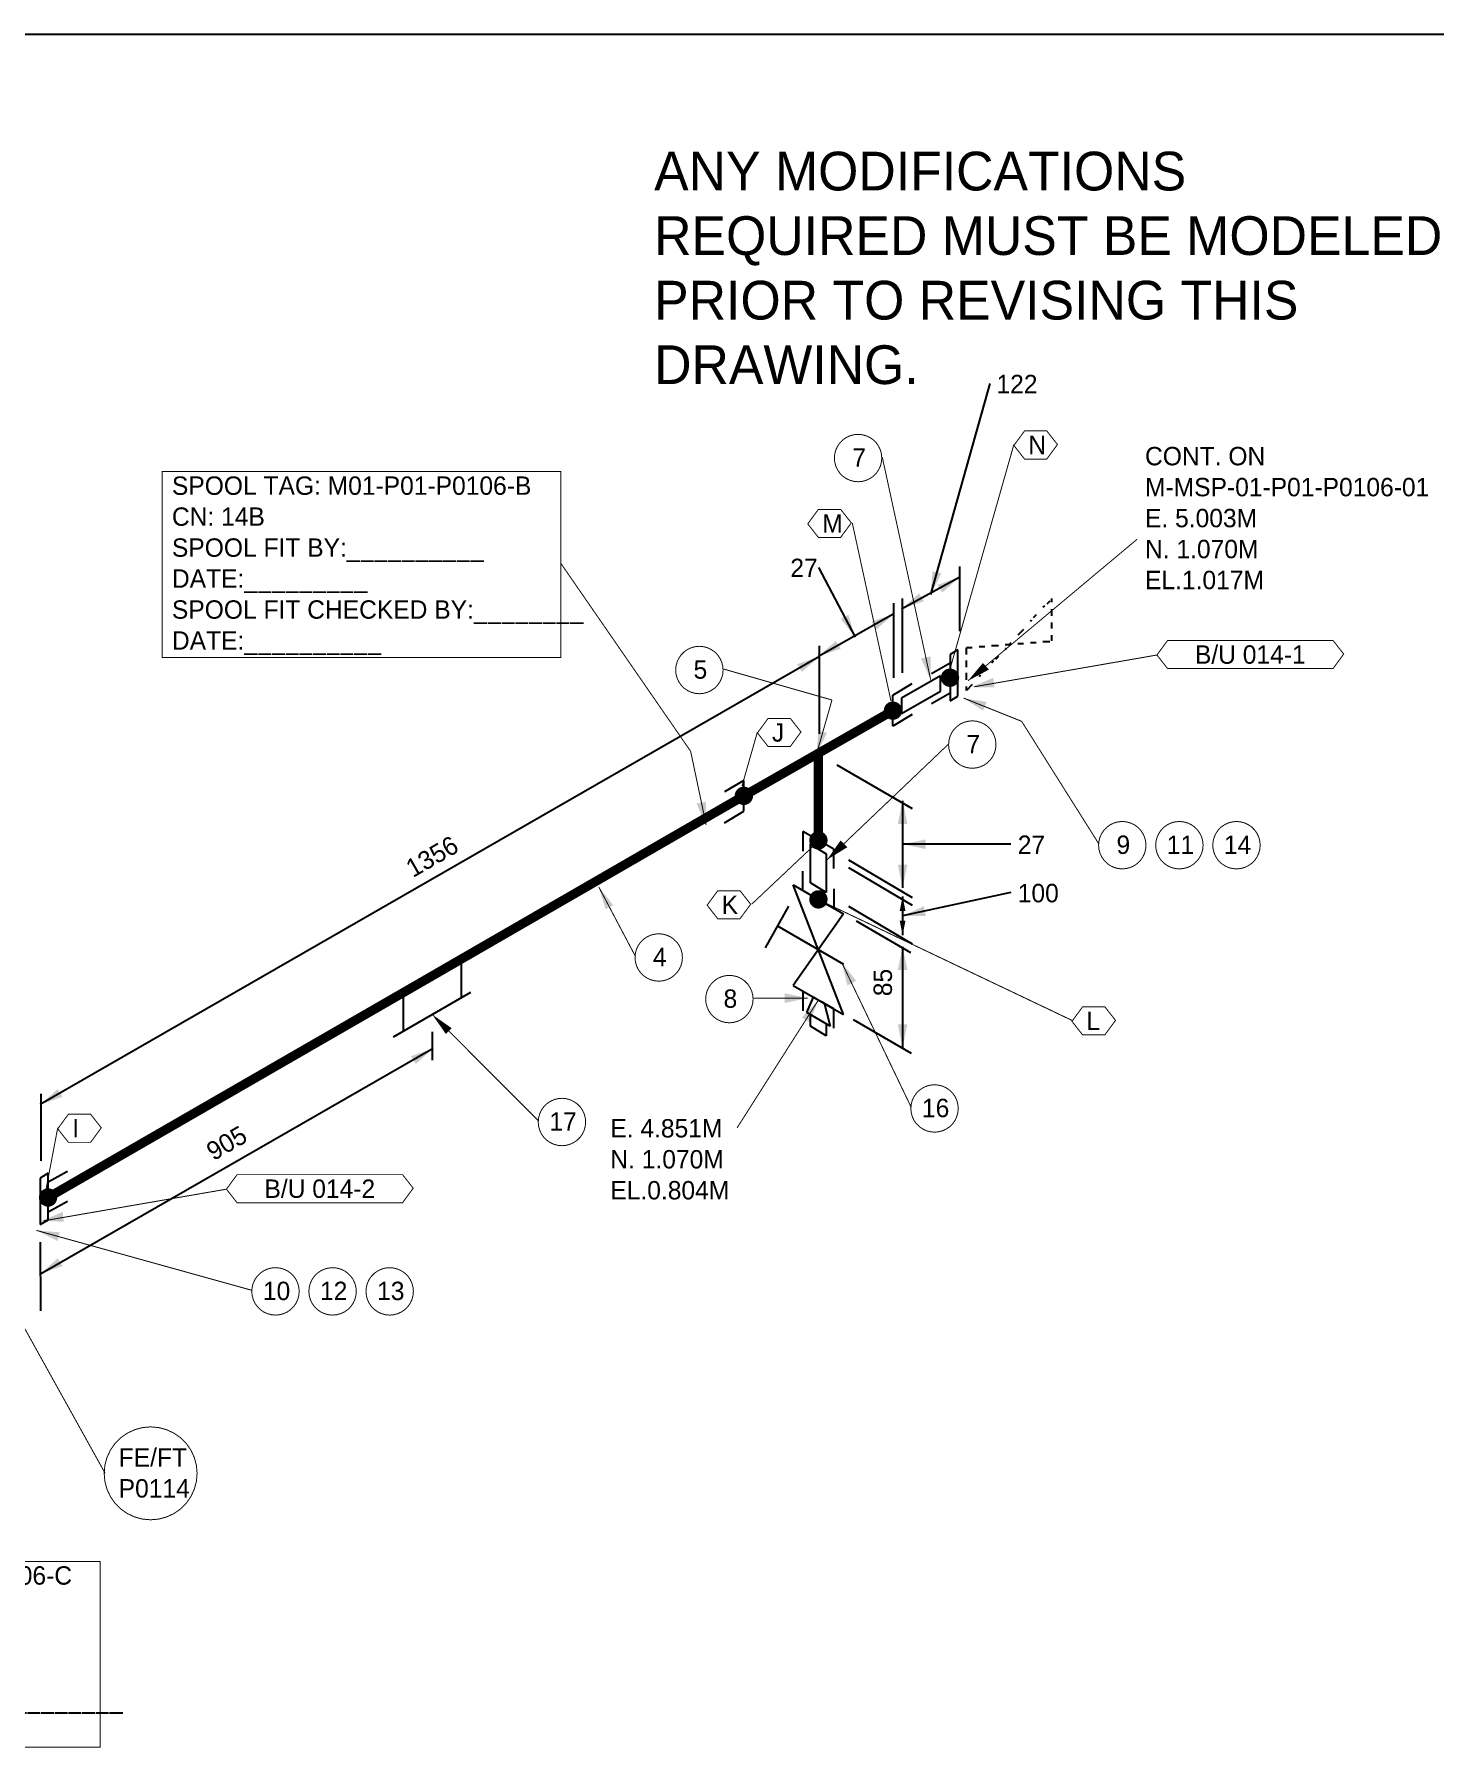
# Model space of a CAD drawing. Extents: x -4 to 431, y -3 to 272.
# Drawn here: x 120.4 to 265.1, y 91.2 to 268.2 of the extents above; entities that cross this region are included whole.
import ezdxf
from ezdxf.enums import TextEntityAlignment as Align

# ---------------------------------------------------------------- set-up
doc = ezdxf.new("R2010")
doc.units = 0
doc.header["$LTSCALE"] = 10
doc.layers.get('0').update_dxf_attribs({"lineweight": 0})
doc.layers.get('DEFPOINTS').update_dxf_attribs({"color": 9})
for name, color, linetype in [('BOM', 7, 'Continuous'), ('DIMENSION', 40, 'Continuous'), ('INTERNAL', 3, 'Continuous'), ('PIPE', 7, 'Continuous'), ('TEXT2', 3, 'Continuous'), ('Title Block', 255, 'Continuous'), ('TITLE BLOCK-TEXT', 12, 'Continuous'), ('WELDS', 7, 'Continuous')]:
    doc.layers.add(name, color=color, linetype=linetype)
doc.styles.add('framdcn', font='', dxfattribs={"height": 2.5})
doc.styles.add('HmNote', font='hm.shx')
doc.styles.add('Scovan Standard', font='', dxfattribs={"height": 2.5})
doc.styles.get("Standard").update_dxf_attribs({"font": ''})
doc.styles.get('framdcn').set_extended_font_data('Franklin Gothic Medium Cond')
doc.styles.get('Scovan Standard').set_extended_font_data('Franklin Gothic Medium Cond')
doc.styles.get('Standard').set_extended_font_data('Franklin Gothic Medium Cond')

# ---------------------------------------------------------------- blocks, each defined once
blk = doc.blocks.new('block13')
at = {"layer": 'TEXT2'}
blk.add_hatch(color=256, dxfattribs=at).paths.add_polyline_path([(0, 0), (1.6, -1.9), (0.7, -2.3)])
at = {"layer": 'TEXT2', "linetype": 'ByBlock', "const_width": 0.1, "flags": 128}
blk.add_lwpolyline([(12, -21.6), (0, 0)], dxfattribs=at)
blk = doc.blocks.new('block14')
at = {"layer": 'TEXT2', "style": 'framdcn'}
for s, p in [('FE/FT', (0, 0)), ('P0114', (0, -3.2))]:
    blk.add_text(s, height=1.9, dxfattribs=at).set_placement(p)
blk = doc.blocks.new('block15')
at = {"layer": 'TEXT2'}
blk.add_hatch(color=256, dxfattribs=at).paths.add_polyline_path([(0, 0), (2.4, -0.2), (2.2, -1.1)])
at = {"layer": 'TEXT2', "linetype": 'ByBlock', "const_width": 0.1, "flags": 128}
blk.add_lwpolyline([(22.3, -6.2), (0, 0)], dxfattribs=at)
blk = doc.blocks.new('block16')
at = {"layer": 'TEXT2'}
blk.add_hatch(color=256, dxfattribs=at).paths.add_polyline_path([(0, 0), (2, -1.4), (1.4, -2)])
at = {"layer": 'TEXT2', "linetype": 'ByBlock', "const_width": 0.1, "flags": 128}
blk.add_lwpolyline([(11, -11), (0, 0)], dxfattribs=at)
blk = doc.blocks.new('block17')
at = {"layer": 'TEXT2'}
blk.add_hatch(color=256, dxfattribs=at).paths.add_polyline_path([(0, 0), (1.5, -1.9), (0.7, -2.3)])
at = {"layer": 'TEXT2', "linetype": 'ByBlock', "const_width": 0.1, "flags": 128}
blk.add_lwpolyline([(3.8, -7.2), (0, 0)], dxfattribs=at)
blk = doc.blocks.new('block18')
at = {"layer": 'TEXT2'}
blk.add_hatch(color=256, dxfattribs=at).paths.add_polyline_path([(0, 0), (-1, 2.2), (0, 2.4)])
at = {"layer": 'TEXT2', "linetype": 'ByBlock', "const_width": 0.1, "flags": 128}
blk.add_lwpolyline([(-1.6, 7.6), (0, 0)], dxfattribs=at)
blk = doc.blocks.new('block20')
at = {"layer": 'TEXT2'}
blk.add_hatch(color=256, dxfattribs=at).paths.add_polyline_path([(0, 0), (0.2, 2.4), (1.1, 2.2)])
at = {"layer": 'TEXT2', "linetype": 'ByBlock', "const_width": 0.1, "flags": 128}
blk.add_lwpolyline([(1.6, 5.6), (0, 0)], dxfattribs=at)
blk = doc.blocks.new('block21')
at = {"layer": 'TEXT2'}
blk.add_hatch(color=256, dxfattribs=at).paths.add_polyline_path([(0, 0), (1.4, 2), (2.1, 1.3)])
at = {"layer": 'TEXT2', "linetype": 'ByBlock', "const_width": 0.1, "flags": 128}
blk.add_lwpolyline([(12.6, 12), (0, 0)], dxfattribs=at)
blk = doc.blocks.new('block22')
at = {"layer": 'TEXT2'}
blk.add_hatch(color=256, dxfattribs=at).paths.add_polyline_path([(0, 0), (1.5, -1.9), (0.6, -2.4)])
at = {"layer": 'TEXT2', "linetype": 'ByBlock', "const_width": 0.1, "flags": 128}
blk.add_lwpolyline([(7.2, -15), (0, 0)], dxfattribs=at)
blk = doc.blocks.new('block23')
at = {"layer": 'TEXT2'}
blk.add_hatch(color=256, dxfattribs=at).paths.add_polyline_path([(0, 0), (-0.9, -2.3), (-1.7, -1.8)])
at = {"layer": 'TEXT2', "linetype": 'ByBlock', "const_width": 0.1, "flags": 128}
blk.add_lwpolyline([(-8.4, -13.2), (0, 0)], dxfattribs=at)
blk = doc.blocks.new('block24')
at = {"layer": 'TEXT2', "style": 'framdcn'}
for s, p in [('E. 4.851M', (0, 0)), ('N. 1.070M', (0, -3.2)), ('EL.0.804M', (0, -6.4))]:
    blk.add_text(s, height=1.9, dxfattribs=at).set_placement(p)
blk = doc.blocks.new('block25')
at = {"layer": 'TEXT2'}
blk.add_hatch(color=256, dxfattribs=at).paths.add_polyline_path([(0, 0), (-2.4, -0.5), (-2.4, 0.5)])
at = {"layer": 'TEXT2', "linetype": 'ByBlock', "const_width": 0.1, "flags": 128}
blk.add_lwpolyline([(-5.6, 0), (0, 0)], dxfattribs=at)
blk = doc.blocks.new('block26')
at = {"layer": 'TEXT2'}
blk.add_hatch(color=256, dxfattribs=at).paths.add_polyline_path([(0, 0), (-1, 2.2), (0, 2.4)])
at = {"layer": 'TEXT2', "linetype": 'ByBlock', "const_width": 0.1, "flags": 128}
blk.add_lwpolyline([(-5, 23), (0, 0)], dxfattribs=at)
blk = doc.blocks.new('block27')
at = {"layer": 'TEXT2'}
blk.add_hatch(color=256, dxfattribs=at).paths.add_polyline_path([(0, 0), (2.4, -0.4), (2, -1.3)])
at = {"layer": 'TEXT2', "linetype": 'ByBlock', "const_width": 0.1, "flags": 128}
blk.add_lwpolyline([(6, -2.4), (0, 0)], dxfattribs=at)
blk = doc.blocks.new('block29')
at = {"layer": 'TEXT2', "style": 'framdcn'}
for s, p in [('E. 5.003M', (0, 0)), ('N. 1.070M', (0, -3.2)), ('EL.1.017M', (0, -6.4))]:
    blk.add_text(s, height=1.9, dxfattribs=at).set_placement(p)
blk = doc.blocks.new('block40')
at = {"layer": 'PIPE', "linetype": 'ByBlock', "flags": 128}
for points in [[(0.8, 2.9), (0, 2.4)], [(0, 2.4), (0, 0)], [(2.8, 3.1), (0.8, 2)], [(0.8, -1.9), (0.8, 2.9)], [(0, 0), (0, -2.4)], [(2.8, 0), (0.8, -1.1)], [(0, -2.4), (0.8, -1.9)]]:
    blk.add_lwpolyline(points, dxfattribs=at)
at = {"flags": 1}
for tag in ['Tag', 'UCI', 'Pipe Ref', 'Description', 'Key']:
    blk.add_attdef(tag, (0, 0), '', height=1, dxfattribs=at)
blk = doc.blocks.new('block41')
at = {"layer": 'PIPE', "linetype": 'ByBlock', "const_width": 0.95, "flags": 128}
for points in [[(71.9, 41.5), (39.7, 22.9)], [(39.7, 22.9), (0, 0)]]:
    blk.add_lwpolyline(points, dxfattribs=at)
at = {"flags": 1}
for tag in ['Tag', 'UCI', 'Pipe Ref', 'Description', 'Key']:
    blk.add_attdef(tag, (0, 0), '', height=1, dxfattribs=at)
blk = doc.blocks.new('block42')
at = {"layer": 'PIPE', "linetype": 'ByBlock', "flags": 128}
for points in [[(-1, 3.5), (-1, -0.5)], [(-8, -4.6), (0, 0)], [(-7, 0), (-7, -4)]]:
    blk.add_lwpolyline(points, dxfattribs=at)
at = {"flags": 1}
for tag in ['Tag', 'UCI', 'Pipe Ref', 'Description', 'Key']:
    blk.add_attdef(tag, (0, 0), '', height=1, dxfattribs=at)
blk = doc.blocks.new('block43')
at = {"layer": 'PIPE', "linetype": 'ByBlock', "flags": 128}
for points in [[(17.4, 10), (19.4, 11.2)], [(17.4, 6.8), (17.4, 10)], [(19.4, 8), (17.4, 6.8)], [(2, 1.2), (0, 0)], [(2, -2), (2, 1.2)], [(0, -3.2), (2, -2)], [(8.1, -4.1), (8.1, -6.1)], [(11.3, -5.9), (8.1, -4.1)], [(11.3, -7.9), (11.3, -5.9)]]:
    blk.add_lwpolyline(points, dxfattribs=at)
at = {"layer": 'PIPE', "linetype": 'ByBlock', "const_width": 0.95, "flags": 128}
for points in [[(17.4, 8.4), (9.7, 4)], [(9.7, 4), (2, -0.4)], [(9.7, -5), (9.7, 4)]]:
    blk.add_lwpolyline(points, dxfattribs=at)
at = {"flags": 1}
for tag in ['Tag', 'UCI', 'Pipe Ref', 'Description', 'Key']:
    blk.add_attdef(tag, (0, 0), '', height=1, dxfattribs=at)
blk = doc.blocks.new('block44')
at = {"layer": 'PIPE', "linetype": 'ByBlock', "flags": 128}
for points in [[(-0.8, 0.5), (0, 0)], [(-0.8, -3.5), (-0.8, 0.5)], [(0, 0), (0.8, -0.5)], [(0.8, -0.5), (0.8, -4.5)], [(0.8, -4.5), (-0.8, -3.5)]]:
    blk.add_lwpolyline(points, dxfattribs=at)
at = {"flags": 1}
for tag in ['Tag', 'UCI', 'Pipe Ref', 'Description', 'Key']:
    blk.add_attdef(tag, (0, 0), '', height=1, dxfattribs=at)
blk = doc.blocks.new('block45')
at = {"layer": 'PIPE', "linetype": 'ByBlock', "flags": 128}
for points in [[(0, -2), (0, 0)], [(-1, -1.4), (1.6, -2.9)], [(4.2, -14.8), (-1, -1.4)], [(3.2, -3.8), (0, -2)], [(1.6, -2.9), (4.2, -4.4)], [(3.2, -1.8), (3.2, -3.8)], [(-1.5, -3.6), (-3.9, -7.9)], [(4.2, -4.4), (-1, -11.8)], [(-2.7, -5.6), (4.2, -9.6)], [(-1, -11.8), (4.2, -14.8)], [(0, -12.4), (0, -14.4)], [(3.2, -14.2), (0, -12.4)], [(3.2, -16.2), (3.2, -14.2)]]:
    blk.add_lwpolyline(points, dxfattribs=at)
at = {"flags": 1}
for tag in ['Tag', 'UCI', 'Pipe Ref', 'Description', 'Key']:
    blk.add_attdef(tag, (0, 0), '', height=1, dxfattribs=at)
blk = doc.blocks.new('block46')
at = {"layer": 'PIPE', "linetype": 'ByBlock', "flags": 128}
for points in [[(-1.2, -1.3), (-0.5, 0.3)], [(-0.5, 0.3), (0, 0)], [(0, 0), (0.6, -0.3)], [(1.2, -2.7), (-1.2, -1.3)], [(-0.8, -2.7), (-0.8, -1.5)], [(0.6, -0.3), (1.2, -2.7)], [(0.8, -3.7), (-0.8, -2.7)], [(0.8, -2.5), (0.8, -3.7)]]:
    blk.add_lwpolyline(points, dxfattribs=at)
at = {"flags": 1}
for tag in ['Tag', 'UCI', 'Pipe Ref', 'Description', 'Key']:
    blk.add_attdef(tag, (0, 0), '', height=1, dxfattribs=at)
blk = doc.blocks.new('block47')
at = {"layer": 'PIPE', "linetype": 'ByBlock', "flags": 128}
for points in [[(4, 3.1), (0, 0.8)], [(4, 1.5), (4, 3.1)], [(0, -0.8), (4, 1.5)], [(0, 0.8), (0, 0)], [(0, 0), (0, -0.8)]]:
    blk.add_lwpolyline(points, dxfattribs=at)
at = {"flags": 1}
for tag in ['Tag', 'UCI', 'Pipe Ref', 'Description', 'Key']:
    blk.add_attdef(tag, (0, 0), '', height=1, dxfattribs=at)
blk = doc.blocks.new('block48')
at = {"layer": 'PIPE', "linetype": 'ByBlock', "flags": 128}
for points in [[(0.8, 2.9), (0, 2.4)], [(0, 2.4), (0, 0)], [(0.8, -1.9), (0.8, 2.9)], [(0, 1.5), (-1.9, 0.4)], [(0, 0), (0, -2.4)], [(0, -1.6), (-1.9, -2.7)], [(0, -2.4), (0.8, -1.9)]]:
    blk.add_lwpolyline(points, dxfattribs=at)
at = {"flags": 1}
for tag in ['Tag', 'UCI', 'Pipe Ref', 'Description', 'Key']:
    blk.add_attdef(tag, (0, 0), '', height=1, dxfattribs=at)
blk = doc.blocks.new('block57')
at = {"layer": 'WELDS'}
h = blk.add_hatch(color=256, dxfattribs=at)
edge = h.paths.add_edge_path(flags=0)
edge.add_arc((0, 0), 0.95, 0, 360)
at = {"flags": 1}
for tag in ['Tag', 'UCI', 'Pipe Ref', 'Description', 'Key']:
    blk.add_attdef(tag, (0, 0), '', height=1, dxfattribs=at)
blk = doc.blocks.new('block58')
at = {"layer": 'WELDS'}
h = blk.add_hatch(color=256, dxfattribs=at)
edge = h.paths.add_edge_path(flags=0)
edge.add_arc((0, 0), 0.95, 0, 360)
at = {"flags": 1}
for tag in ['Tag', 'UCI', 'Pipe Ref', 'Description', 'Key']:
    blk.add_attdef(tag, (0, 0), '', height=1, dxfattribs=at)
blk = doc.blocks.new('block59')
at = {"layer": 'WELDS'}
h = blk.add_hatch(color=256, dxfattribs=at)
edge = h.paths.add_edge_path(flags=0)
edge.add_arc((0, 0), 0.95, 0, 360)
at = {"flags": 1}
for tag in ['Tag', 'UCI', 'Pipe Ref', 'Description', 'Key']:
    blk.add_attdef(tag, (0, 0), '', height=1, dxfattribs=at)
blk = doc.blocks.new('block60')
at = {"layer": 'WELDS'}
h = blk.add_hatch(color=256, dxfattribs=at)
edge = h.paths.add_edge_path(flags=0)
edge.add_arc((0, 0), 0.95, 0, 360)
at = {"flags": 1}
for tag in ['Tag', 'UCI', 'Pipe Ref', 'Description', 'Key']:
    blk.add_attdef(tag, (0, 0), '', height=1, dxfattribs=at)
blk = doc.blocks.new('block61')
at = {"layer": 'WELDS'}
h = blk.add_hatch(color=256, dxfattribs=at)
edge = h.paths.add_edge_path(flags=0)
edge.add_arc((0, 0), 0.95, 0, 360)
at = {"flags": 1}
for tag in ['Tag', 'UCI', 'Pipe Ref', 'Description', 'Key']:
    blk.add_attdef(tag, (0, 0), '', height=1, dxfattribs=at)
blk = doc.blocks.new('block62')
at = {"layer": 'WELDS'}
h = blk.add_hatch(color=256, dxfattribs=at)
edge = h.paths.add_edge_path(flags=0)
edge.add_arc((0, 0), 0.95, 0, 360)
at = {"flags": 1}
for tag in ['Tag', 'UCI', 'Pipe Ref', 'Description', 'Key']:
    blk.add_attdef(tag, (0, 0), '', height=1, dxfattribs=at)
blk = doc.blocks.new('tt-sv-iso-db')
at = {"layer": 'DEFPOINTS', "color": 1, "insert": (-196.72, -12.14), "char_height": 4, "width": 81.4864, "attachment_point": 2, "style": 'HmNote'}
blk.add_mtext('\\pxql;ANY MODIFICATIONS REQUIRED MUST BE MODELED PRIOR TO REVISING THIS DRAWING.', dxfattribs=at)
at = {"layer": 'TITLE BLOCK-TEXT', "color": 210, "style": 'Scovan Standard'}
for tag, p in [('CN', (-57.69, -221.76)), ('MOD_NO', (-41.21, -221.76)), ('INSULATION', (-49.45, -229.02)), ('PAINT', (-16.49, -229.02)), ('LN', (-32.97, -236.28)), ('CLIENTDWGNO', (-32.97, -243.54))]:
    blk.add_attdef(tag, text='', height=2, dxfattribs=at).set_placement(p, align=Align.MIDDLE_CENTER)
at = {"layer": 'TITLE BLOCK-TEXT', "color": 210, "lineweight": 30, "flags": 104}
blk.add_attdef('WPS', text='', height=2, dxfattribs=at).set_placement((-16.43, -221.76), align=Align.MIDDLE_CENTER)
blk = doc.blocks.new('PADX-TBD')
at = {"layer": 'Title Block', "color": 255}
blk.add_line((0, 536.37), (843.77, 536.37), dxfattribs=at)
at = {"layer": 'TITLE BLOCK-TEXT', "color": 12, "style": 'Scovan Standard', "flags": 8}
for tag, p in [('REF_5', (25, 38.42)), ('REV_5', (352.84, 38.42)), ('PROJECT5', (504.32, 38.42)), ('DATE5', (525.83, 38.42)), ('BY5', (542.96, 38.42)), ('CHK5', (555.71, 38.42)), ('PE5', (568.45, 38.42)), ('REF_4', (25, 31.19)), ('REV_4', (352.84, 31.19)), ('PROJECT4', (504.32, 31.19)), ('DATE4', (525.83, 31.19)), ('BY4', (542.96, 31.19)), ('CHK4', (555.71, 31.19)), ('PE4', (568.45, 31.19)), ('REF_3', (25, 23.97)), ('REV_3', (352.84, 23.97)), ('PROJECT3', (504.32, 23.97)), ('DATE3', (525.83, 23.97)), ('BY3', (542.96, 23.97)), ('CHK3', (555.71, 23.97)), ('PE3', (568.45, 23.97)), ('REF_2', (25, 16.74)), ('REV_2', (352.84, 16.74)), ('PROJECT2', (504.32, 16.74)), ('DATE2', (525.83, 16.74)), ('BY2', (542.96, 16.74)), ('CHK2', (555.71, 16.74)), ('PE2', (568.45, 16.74)), ('REF_1', (25, 9.51)), ('REV_1', (352.84, 9.51)), ('PROJECT1', (504.32, 9.51)), ('DATE1', (525.83, 9.51)), ('BY1', (542.96, 9.51)), ('CHK1', (555.71, 9.51)), ('PE1', (568.45, 9.51))]:
    blk.add_attdef(tag, text='', height=2.5, dxfattribs=at).set_placement(p, align=Align.MIDDLE_CENTER)
for tag, height, p in [('REF_5_DESC', 2.5, (52.27, 38.42)), ('REV_5_DESC', 2.5, (363.04, 38.42)), ('REF_4_DESC', 2.5, (52.27, 31.19)), ('REV_4_DESC', 2.5, (363.04, 31.19)), ('REF_3_DESC', 2.5, (52.27, 23.97)), ('REV_3_DESC', 2.5, (363.04, 23.97)), ('REF_2_DESC', 2.5, (52.27, 16.74)), ('REV_2_DESC', 2.5, (363.04, 16.74)), ('REF_1_DESC', 2.5, (52.27, 9.51)), ('REV_1_DESC', 2.5, (363.04, 9.51)), ('PATH', 2, (13, -2.9)), ('USER_PLOTTED', 2, (309, -2.9)), ('PLOT_DATE', 2, (348, -2.9))]:
    blk.add_attdef(tag, text='', height=height, dxfattribs=at).set_placement(p, align=Align.MIDDLE_LEFT)
at = {"layer": 'TITLE BLOCK-TEXT', "color": 12, "style": 'Scovan Standard'}
for tag, p in [('TITLE1', (747.45, 37.28)), ('LSD', (747.45, 31.28)), ('TITLE2', (747.45, 25.28)), ('TITLE3', (747.45, 19.28)), ('CLIENTDRAWINGNO', (686.57, 5.99)), ('RN', (838.5, 5.99))]:
    blk.add_attdef(tag, text='', height=4, dxfattribs=at).set_placement(p, align=Align.MIDDLE_CENTER)
at = {"layer": 'TITLE BLOCK-TEXT', "color": 210, "style": 'Scovan Standard', "flags": 8}
blk.add_attdef('DWGNO', text='', height=4, dxfattribs=at).set_placement((777.51, 5.99), align=Align.MIDDLE_CENTER)

msp = doc.modelspace()

# ---------------------------------------------------------------- hatches: boundary and pattern name
at = {"layer": 'DIMENSION'}
for points in [[(213, 210.3), (213.2, 212.7), (214.1, 212.5)], [(216, 212.1), (214.2, 210.5), (213.7, 211.3)], [(210, 208.8), (211.8, 210.4), (212.3, 209.6)], [(205.2, 205.9), (203.7, 207.8), (204.5, 208.2)], [(209.2, 208.3), (207.4, 206.7), (206.9, 207.5)], [(201.4, 203.9), (203.2, 205.5), (203.7, 204.7)], [(201.5, 203.9), (199.7, 202.3), (199.2, 203.1)], [(210.1, 189), (210.6, 186.6), (209.6, 186.6)], [(210.1, 184.5), (212.5, 185), (212.5, 184)], [(210.1, 180), (209.6, 182.4), (210.6, 182.4)], [(210.1, 179.1), (210.4, 177.6), (209.8, 177.6)], [(210.1, 177.1), (212.3, 178.1), (212.5, 177.1)], [(210.1, 175.1), (209.8, 176.6), (210.4, 176.6)], [(210.1, 173.9), (210.6, 171.5), (209.6, 171.5)], [(210.1, 163.5), (209.6, 165.9), (210.6, 165.9)], [(161.6, 163.4), (159.8, 161.8), (159.3, 162.6)], [(121, 157.6), (122.8, 159.2), (123.3, 158.4)], [(121.01, 140.12), (122.81, 141.72), (123.31, 140.92)]]:
    msp.add_hatch(color=256, dxfattribs=at).paths.add_polyline_path(points)
at = {"layer": 'INTERNAL'}
for points in [[(217.19, 200.73), (219.46, 201.69), (219.59, 200.7)], [(121.03, 145.55), (123.31, 146.51), (123.43, 145.51)]]:
    msp.add_hatch(color=256, dxfattribs=at).paths.add_polyline_path(points)
at = {"layer": 'TEXT2'}
msp.add_hatch(color=256, dxfattribs=at).paths.add_polyline_path([(216.85, 201.38), (218.4, 203.23), (219.02, 202.55)])

# ---------------------------------------------------------------- linework, layer by layer
at = {"layer": 'DIMENSION', "linetype": 'ByBlock', "flags": 128}
for points in [[(219.1, 232.1), (213, 210.3)], [(201.4, 213.1), (205.2, 205.9)], [(216, 206.5), (216, 213.2)], [(216, 212.1), (210, 208.8)], [(209.2, 201.7), (209.2, 209.4)], [(210.1, 202.2), (210.1, 209.9)], [(209.2, 208.3), (201.4, 203.9)], [(201.5, 203.9), (121, 157.6)], [(201.5, 195.9), (201.5, 205)], [(203.3, 192.7), (211.1, 188.2)], [(210.1, 189), (210.1, 180)], [(221.3, 184.5), (210.1, 184.5)], [(204.5, 182.9), (211.1, 179)], [(204.5, 182.1), (211.1, 178.2)], [(221.3, 179.5), (210.1, 177.1)], [(210.1, 179.1), (210.1, 175.1)], [(204.5, 178.1), (211.1, 174.2)], [(205.3, 176.6), (210.9, 173.3)], [(210.1, 173.9), (210.1, 163.5)], [(161.5, 165.1), (161.5, 162.2)], [(205, 166.4), (211, 162.9)], [(161.6, 163.4), (121.01, 140.09)], [(121.1, 151.8), (121.1, 158.7)], [(121, 143.4), (121.03, 136.29)]]:
    msp.add_lwpolyline(points, dxfattribs=at)
at = {"layer": 'INTERNAL', "linetype": 'ByBlock', "const_width": 0.1, "flags": 128}
for points in [[(237.48, 202.65), (236.38, 204.05), (237.48, 205.55), (254.58, 205.55), (255.68, 204.15), (254.58, 202.65)], [(141.33, 147.46), (140.23, 148.86), (141.33, 150.36), (158.43, 150.36), (159.53, 148.96), (158.43, 147.46)]]:
    msp.add_lwpolyline(points, close=True, dxfattribs=at)
for points in [[(236.38, 204.05), (217.51, 200.77)], [(140.23, 148.86), (121.35, 145.59)]]:
    msp.add_lwpolyline(points, dxfattribs=at)
at = {"layer": 'PIPE', "linetype": 'ByBlock', "flags": 128}
for points in [[(224.8, 209.1), (224.6, 209)], [(225.3, 209.6), (225, 209.3)], [(225.5, 209.9), (225.5, 209.5)], [(223.4, 207.7), (223.3, 207.5)], [(223.9, 208.2), (223.6, 207.9)], [(225.5, 208.8), (225.5, 208.1)], [(225.5, 207.4), (225.5, 206.8)], [(222.6, 206.7), (222, 206.1)], [(225.3, 205.4), (224.6, 205.4)], [(225.5, 206.1), (225.5, 205.5)], [(217.3, 204.8), (216.7, 204.8)], [(216.7, 204.1), (216.7, 204.8)], [(218.6, 204.9), (218, 204.9)], [(220, 205), (219.3, 205)], [(220, 203.9), (219.7, 203.6)], [(221.3, 205.1), (220.7, 205.1)], [(220.8, 204.8), (220.7, 204.6)], [(221.3, 205.3), (221, 205)], [(222.6, 205.2), (222, 205.2)], [(223.9, 205.3), (223.3, 205.3)], [(216.7, 202.8), (216.7, 203.5)], [(216.7, 201.5), (216.7, 202.2)], [(218.1, 202), (218, 201.8)], [(218.6, 202.5), (218.3, 202.2)], [(219.5, 203.4), (219.3, 203.2)], [(217.3, 201), (216.7, 200.4)], [(216.7, 200.4), (216.7, 200.8)]]:
    msp.add_lwpolyline(points, dxfattribs=at)
at = {"layer": 'TEXT2', "linetype": 'ByBlock', "const_width": 0.1, "flags": 128}
for points in [[(207.91, 223.97), (207.8, 223.56), (207.62, 223.18), (207.38, 222.83), (207.07, 222.52), (206.72, 222.28), (206.34, 222.1), (205.93, 221.99), (205.5, 221.95), (205.07, 221.99), (204.66, 222.1), (204.28, 222.28), (203.93, 222.52), (203.62, 222.83), (203.38, 223.18), (203.2, 223.56), (203.09, 223.97), (203.05, 224.4), (203.09, 224.83), (203.2, 225.24), (203.38, 225.62), (203.62, 225.97), (203.93, 226.28), (204.28, 226.52), (204.66, 226.7), (205.07, 226.81), (205.5, 226.85), (205.93, 226.81), (206.34, 226.7), (206.72, 226.52), (207.07, 226.28), (207.38, 225.97), (207.62, 225.62), (207.8, 225.24), (207.91, 224.83), (207.95, 224.4)], [(133.6, 203.8), (133.6, 223), (174.8, 223), (174.8, 203.8)], [(191.51, 202.07), (191.4, 201.66), (191.22, 201.28), (190.98, 200.93), (190.67, 200.62), (190.32, 200.38), (189.94, 200.2), (189.53, 200.09), (189.1, 200.05), (188.67, 200.09), (188.26, 200.2), (187.88, 200.38), (187.53, 200.62), (187.22, 200.93), (186.98, 201.28), (186.8, 201.66), (186.69, 202.07), (186.65, 202.5), (186.69, 202.93), (186.8, 203.34), (186.98, 203.72), (187.22, 204.07), (187.53, 204.38), (187.88, 204.62), (188.26, 204.8), (188.67, 204.91), (189.1, 204.95), (189.53, 204.91), (189.94, 204.8), (190.32, 204.62), (190.67, 204.38), (190.98, 204.07), (191.22, 203.72), (191.4, 203.34), (191.51, 202.93), (191.55, 202.5)], [(219.71, 194.37), (219.6, 193.96), (219.42, 193.57), (219.18, 193.23), (218.87, 192.92), (218.53, 192.68), (218.14, 192.5), (217.73, 192.39), (217.3, 192.35), (216.87, 192.39), (216.46, 192.5), (216.07, 192.68), (215.73, 192.92), (215.42, 193.23), (215.18, 193.57), (215, 193.96), (214.89, 194.37), (214.85, 194.8), (214.89, 195.23), (215, 195.64), (215.18, 196.03), (215.42, 196.37), (215.73, 196.68), (216.07, 196.92), (216.46, 197.1), (216.87, 197.21), (217.3, 197.25), (217.73, 197.21), (218.14, 197.1), (218.53, 196.92), (218.87, 196.68), (219.18, 196.37), (219.42, 196.03), (219.6, 195.64), (219.71, 195.23), (219.75, 194.8)], [(235.21, 183.97), (235.1, 183.56), (234.92, 183.18), (234.68, 182.83), (234.37, 182.52), (234.03, 182.28), (233.64, 182.1), (233.23, 181.99), (232.8, 181.95), (232.37, 181.99), (231.96, 182.1), (231.57, 182.28), (231.23, 182.52), (230.92, 182.83), (230.68, 183.18), (230.5, 183.56), (230.39, 183.97), (230.35, 184.4), (230.39, 184.83), (230.5, 185.24), (230.68, 185.62), (230.92, 185.97), (231.23, 186.28), (231.57, 186.52), (231.96, 186.7), (232.37, 186.81), (232.8, 186.85), (233.23, 186.81), (233.64, 186.7), (234.03, 186.52), (234.37, 186.28), (234.68, 185.97), (234.92, 185.62), (235.1, 185.24), (235.21, 184.83), (235.25, 184.4)], [(241.11, 183.97), (241, 183.56), (240.82, 183.18), (240.58, 182.83), (240.27, 182.52), (239.93, 182.28), (239.54, 182.1), (239.13, 181.99), (238.7, 181.95), (238.27, 181.99), (237.86, 182.1), (237.47, 182.28), (237.13, 182.52), (236.82, 182.83), (236.58, 183.18), (236.4, 183.56), (236.29, 183.97), (236.25, 184.4), (236.29, 184.83), (236.4, 185.24), (236.58, 185.62), (236.82, 185.97), (237.13, 186.28), (237.47, 186.52), (237.86, 186.7), (238.27, 186.81), (238.7, 186.85), (239.13, 186.81), (239.54, 186.7), (239.93, 186.52), (240.27, 186.28), (240.58, 185.97), (240.82, 185.62), (241, 185.24), (241.11, 184.83), (241.15, 184.4)], [(247.01, 183.97), (246.9, 183.56), (246.72, 183.18), (246.48, 182.83), (246.17, 182.52), (245.82, 182.28), (245.44, 182.1), (245.03, 181.99), (244.6, 181.95), (244.17, 181.99), (243.76, 182.1), (243.38, 182.28), (243.03, 182.52), (242.72, 182.83), (242.48, 183.18), (242.3, 183.56), (242.19, 183.97), (242.15, 184.4), (242.19, 184.83), (242.3, 185.24), (242.48, 185.62), (242.72, 185.97), (243.03, 186.28), (243.38, 186.52), (243.76, 186.7), (244.17, 186.81), (244.6, 186.85), (245.03, 186.81), (245.44, 186.7), (245.82, 186.52), (246.17, 186.28), (246.48, 185.97), (246.72, 185.62), (246.9, 185.24), (247.01, 184.83), (247.05, 184.4)], [(187.31, 172.37), (187.2, 171.96), (187.02, 171.57), (186.78, 171.23), (186.47, 170.92), (186.12, 170.68), (185.74, 170.5), (185.33, 170.39), (184.9, 170.35), (184.47, 170.39), (184.06, 170.5), (183.68, 170.68), (183.33, 170.92), (183.02, 171.23), (182.78, 171.57), (182.6, 171.96), (182.49, 172.37), (182.45, 172.8), (182.49, 173.23), (182.6, 173.64), (182.78, 174.03), (183.02, 174.37), (183.33, 174.68), (183.68, 174.92), (184.06, 175.1), (184.47, 175.21), (184.9, 175.25), (185.33, 175.21), (185.74, 175.1), (186.12, 174.92), (186.47, 174.68), (186.78, 174.37), (187.02, 174.03), (187.2, 173.64), (187.31, 173.23), (187.35, 172.8)], [(194.61, 168.07), (194.5, 167.66), (194.32, 167.28), (194.08, 166.93), (193.77, 166.62), (193.43, 166.38), (193.04, 166.2), (192.63, 166.09), (192.2, 166.05), (191.77, 166.09), (191.36, 166.2), (190.97, 166.38), (190.63, 166.62), (190.32, 166.93), (190.08, 167.28), (189.9, 167.66), (189.79, 168.07), (189.75, 168.5), (189.79, 168.93), (189.9, 169.34), (190.08, 169.72), (190.32, 170.07), (190.63, 170.38), (190.97, 170.62), (191.36, 170.8), (191.77, 170.91), (192.2, 170.95), (192.63, 170.91), (193.04, 170.8), (193.43, 170.62), (193.77, 170.38), (194.08, 170.07), (194.32, 169.72), (194.5, 169.34), (194.61, 168.93), (194.65, 168.5)], [(215.81, 156.77), (215.7, 156.36), (215.52, 155.97), (215.28, 155.63), (214.97, 155.32), (214.62, 155.08), (214.24, 154.9), (213.83, 154.79), (213.4, 154.75), (212.97, 154.79), (212.56, 154.9), (212.18, 155.08), (211.83, 155.32), (211.52, 155.63), (211.28, 155.97), (211.1, 156.36), (210.99, 156.77), (210.95, 157.2), (210.99, 157.63), (211.1, 158.04), (211.28, 158.43), (211.52, 158.77), (211.83, 159.08), (212.18, 159.32), (212.56, 159.5), (212.97, 159.61), (213.4, 159.65), (213.83, 159.61), (214.24, 159.5), (214.62, 159.32), (214.97, 159.08), (215.28, 158.77), (215.52, 158.43), (215.7, 158.04), (215.81, 157.63), (215.85, 157.2)], [(177.31, 155.37), (177.2, 154.96), (177.02, 154.57), (176.78, 154.23), (176.47, 153.92), (176.12, 153.68), (175.74, 153.5), (175.33, 153.39), (174.9, 153.35), (174.47, 153.39), (174.06, 153.5), (173.68, 153.68), (173.33, 153.92), (173.02, 154.23), (172.78, 154.57), (172.6, 154.96), (172.49, 155.37), (172.45, 155.8), (172.49, 156.23), (172.6, 156.64), (172.78, 157.03), (173.02, 157.37), (173.33, 157.68), (173.68, 157.92), (174.06, 158.1), (174.47, 158.21), (174.9, 158.25), (175.33, 158.21), (175.74, 158.1), (176.12, 157.92), (176.47, 157.68), (176.78, 157.37), (177.02, 157.03), (177.2, 156.64), (177.31, 156.23), (177.35, 155.8)], [(147.71, 137.87), (147.6, 137.46), (147.42, 137.07), (147.18, 136.73), (146.87, 136.42), (146.53, 136.18), (146.14, 136), (145.73, 135.89), (145.3, 135.85), (144.87, 135.89), (144.46, 136), (144.07, 136.18), (143.73, 136.42), (143.42, 136.73), (143.18, 137.07), (143, 137.46), (142.89, 137.87), (142.85, 138.3), (142.89, 138.73), (143, 139.14), (143.18, 139.53), (143.42, 139.87), (143.73, 140.18), (144.07, 140.42), (144.46, 140.6), (144.87, 140.71), (145.3, 140.75), (145.73, 140.71), (146.14, 140.6), (146.53, 140.42), (146.87, 140.18), (147.18, 139.87), (147.42, 139.53), (147.6, 139.14), (147.71, 138.73), (147.75, 138.3)], [(153.61, 137.87), (153.5, 137.46), (153.32, 137.07), (153.08, 136.73), (152.77, 136.42), (152.43, 136.18), (152.04, 136), (151.63, 135.89), (151.2, 135.85), (150.77, 135.89), (150.36, 136), (149.97, 136.18), (149.63, 136.42), (149.32, 136.73), (149.08, 137.07), (148.9, 137.46), (148.79, 137.87), (148.75, 138.3), (148.79, 138.73), (148.9, 139.14), (149.08, 139.53), (149.32, 139.87), (149.63, 140.18), (149.97, 140.42), (150.36, 140.6), (150.77, 140.71), (151.2, 140.75), (151.63, 140.71), (152.04, 140.6), (152.43, 140.42), (152.77, 140.18), (153.08, 139.87), (153.32, 139.53), (153.5, 139.14), (153.61, 138.73), (153.65, 138.3)], [(159.51, 137.87), (159.4, 137.46), (159.22, 137.07), (158.98, 136.73), (158.67, 136.42), (158.32, 136.18), (157.94, 136), (157.53, 135.89), (157.1, 135.85), (156.67, 135.89), (156.26, 136), (155.88, 136.18), (155.53, 136.42), (155.22, 136.73), (154.98, 137.07), (154.8, 137.46), (154.69, 137.87), (154.65, 138.3), (154.69, 138.73), (154.8, 139.14), (154.98, 139.53), (155.22, 139.87), (155.53, 140.18), (155.88, 140.42), (156.26, 140.6), (156.67, 140.71), (157.1, 140.75), (157.53, 140.71), (157.94, 140.6), (158.32, 140.42), (158.67, 140.18), (158.98, 139.87), (159.22, 139.53), (159.4, 139.14), (159.51, 138.73), (159.55, 138.3)], [(137.13, 118.67), (136.91, 117.86), (136.56, 117.1), (136.08, 116.41), (135.49, 115.82), (134.8, 115.34), (134.04, 114.99), (133.23, 114.77), (132.4, 114.7), (131.57, 114.77), (130.76, 114.99), (130, 115.34), (129.31, 115.82), (128.72, 116.41), (128.24, 117.1), (127.89, 117.86), (127.67, 118.67), (127.6, 119.5), (127.67, 120.33), (127.89, 121.14), (128.24, 121.9), (128.72, 122.59), (129.31, 123.18), (130, 123.66), (130.76, 124.01), (131.57, 124.23), (132.4, 124.3), (133.23, 124.23), (134.04, 124.01), (134.8, 123.66), (135.49, 123.18), (136.08, 122.59), (136.56, 121.9), (136.91, 121.14), (137.13, 120.33), (137.2, 119.5)], [(86, 91.2), (86, 110.4), (127.2, 110.4), (127.2, 91.2)]]:
    msp.add_lwpolyline(points, close=True, dxfattribs=at)
at = {"layer": 'TEXT2', "color": 20, "linetype": 'ByBlock', "const_width": 0.1, "flags": 128}
for points in [[(222.7, 224.3), (221.6, 225.7), (222.7, 227.2), (225, 227.2), (226.1, 225.8), (225, 224.3)], [(201.4, 216.2), (200.3, 217.6), (201.4, 219.1), (203.7, 219.1), (204.8, 217.7), (203.7, 216.2)], [(196.2, 194.6), (195.1, 196), (196.2, 197.5), (198.5, 197.5), (199.6, 196.1), (198.5, 194.6)], [(191, 176.8), (189.9, 178.2), (191, 179.7), (193.3, 179.7), (194.4, 178.3), (193.3, 176.8)], [(228.7, 164.8), (227.6, 166.2), (228.7, 167.7), (231, 167.7), (232.1, 166.3), (231, 164.8)], [(123.9, 153.7), (122.8, 155.1), (123.9, 156.6), (126.2, 156.6), (127.3, 155.2), (126.2, 153.7)]]:
    msp.add_lwpolyline(points, close=True, dxfattribs=at)
at = {"layer": 'TEXT2', "linetype": 'ByBlock', "const_width": 0.1, "flags": 128}
for points in [[(221.6, 225.8), (215, 202.6)], [(204.9, 217.7), (208.9, 199.3)], [(234.33, 216.01), (216.85, 201.38)], [(174.8, 213.5), (188.2, 194.1)], [(191.6, 202.6), (202.8, 199.4)], [(230.4, 184.5), (222.4, 197.2)], [(195.1, 196.1), (193.5, 190.5)], [(194.5, 178.3), (201.5, 184.9)], [(227.6, 166.3), (202.4, 178.3)], [(122.8, 155.2), (121.6, 148.9)]]:
    msp.add_lwpolyline(points, dxfattribs=at)

# ---------------------------------------------------------------- block references
at = {"xscale": 0.5, "yscale": 0.5, "zscale": 0.5}
msp.add_blockref('PADX-TBD', (0, 0), dxfattribs=at)
at = {"layer": 'BOM'}
msp.add_blockref('tt-sv-iso-db', (421.89, 268.19), dxfattribs=at)
at = {"layer": 'PIPE'}
for name, p in [('block48', (215, 201.7)), ('block47', (210, 198.8)), ('block43', (191.7, 189.9)), ('block41', (121.8, 148)), ('block44', (201.4, 184)), ('block45', (199.8, 181.7)), ('block42', (165.5, 169.2)), ('block46', (201.4, 168.4)), ('block40', (121, 147.6))]:
    msp.add_blockref(name, p, dxfattribs=at)
at = {"layer": 'TEXT2'}
for name, p in [('block26', (213, 201.5)), ('block29', (235.15, 217.25)), ('block20', (201.2, 193.8)), ('block27', (216.4, 199.6)), ('block21', (202.3, 182.9)), ('block18', (189.8, 186.5)), ('block17', (178.7, 180.1)), ('block22', (203.8, 172.3)), ('block23', (201.4, 168.4)), ('block25', (200.3, 168.6)), ('block16', (161.5, 166.9)), ('block24', (179.9, 154.2)), ('block15', (120.6, 144.6)), ('block13', (115.7, 141.1)), ('block14', (129.1, 120.2))]:
    msp.add_blockref(name, p, dxfattribs=at)
at = {"layer": 'WELDS'}
for name, p in [('block62', (215, 201.7)), ('block61', (209.1, 198.3)), ('block58', (193.7, 189.5)), ('block59', (201.4, 184.9)), ('block60', (201.4, 178.8)), ('block57', (121.8, 148))]:
    msp.add_blockref(name, p, dxfattribs=at)

# ---------------------------------------------------------------- texts
at = {"layer": 'DIMENSION', "style": 'framdcn'}
for s, p in [('122', (219.8, 231.1)), ('27', (198.5, 212.1)), ('27', (222, 183.5)), ('100', (222, 178.5))]:
    msp.add_text(s, height=1.9, dxfattribs=at).set_placement(p)
for s, rotation, p in [('1356', 30, (159.5, 181)), ('85', 90, (209, 168.8)), ('905', 30, (138.89, 151.75))]:
    msp.add_text(s, height=1.9, rotation=rotation, dxfattribs=at).set_placement(p)
at = {"layer": 'INTERNAL', "style": 'framdcn'}
for s, p in [('B/U 014-1', (246.03, 204.1)), ('B/U 014-2', (149.88, 148.91))]:
    msp.add_text(s, height=1.9, dxfattribs=at).set_placement(p, align=Align.MIDDLE_CENTER)
at = {"layer": 'TEXT2', "style": 'framdcn'}
for s, p in [('N', (223.1, 224.8)), ('7', (204.9, 223.5)), ('CONT. ON', (235.15, 223.65)), ('SPOOL TAG: M01-P01-P0106-B', (134.6, 220.6)), ('M-MSP-01-P01-P0106-01', (235.15, 220.45)), ('CN: 14B', (134.6, 217.4)), ('M', (201.8, 216.7)), ('SPOOL FIT BY:__________', (134.6, 214.2)), ('DATE:_________', (134.6, 211)), ('SPOOL FIT CHECKED BY:________', (134.6, 207.8)), ('DATE:__________', (134.6, 204.6)), ('5', (188.5, 201.6)), ('J', (196.6, 195.1)), ('7', (216.7, 193.9)), ('9', (232.2, 183.5)), ('11', (237.4, 183.5)), ('14', (243.3, 183.5)), ('K', (191.4, 177.3)), ('4', (184.3, 171.9)), ('8', (191.6, 167.6)), ('L', (229.1, 165.3)), ('16', (212.1, 156.3)), ('I', (124.3, 154.2)), ('17', (173.6, 154.9)), ('10', (144, 137.4)), ('12', (149.9, 137.4)), ('13', (155.8, 137.4)), ('SPOOL TAG: M01-P01-P0106-C', (87, 108)), ('SPOOL FIT CHECKED BY:________', (87, 95.2))]:
    msp.add_text(s, height=1.9, dxfattribs=at).set_placement(p)

doc.saveas('drawing.dxf')
